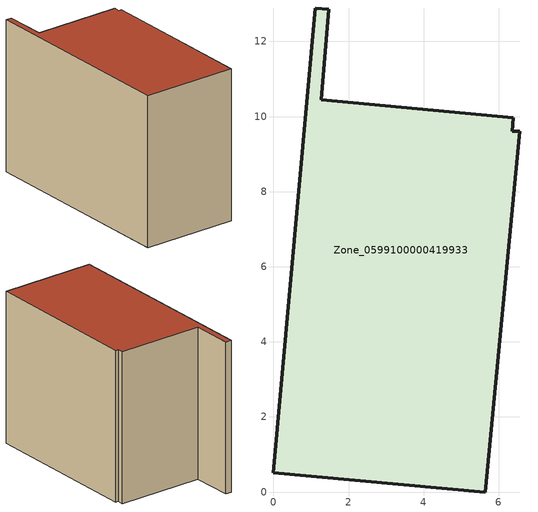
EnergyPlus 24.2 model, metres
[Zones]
Zone_0599100000419933
 floor ground (C_G): 5.64,0 0,0.51 1.12,12.89 1.48,12.86 1.27,10.45 6.39,9.97 6.36,9.61 6.55,9.6 z0
 wall outside (C_F): 1.27,10.45 1.48,12.86 1.12,12.89 0,0.51 5.64,0 6.55,9.6 6.36,9.61 6.39,9.97 1.27,10.45 z0:8.99
 roof outside (C_R): 5.64,0 6.55,9.6 6.36,9.61 6.39,9.97 1.27,10.45 1.48,12.86 1.12,12.89 0,0.51 z8.99
[BUILDING]
Pand.0599100000419933: North Axis=0; Terrain=City; Loads Convergence Tolerance Value=0.04; Temperature Convergence Tolerance Value=0.4; Solar Distribution=FullExterior; Maximum Number of Warmup Days=25; Minimum Number of Warmup Days=1
[Site:Location]
Rotterdam.The.Hague.AP_ZH_NLD Design_Conditions: Latitude=51.96; Longitude=4.45; Time Zone=1; Elevation=-4.5
[SITE:GROUNDTEMPERATURE:BUILDINGSURFACE]
18, 18, 18, 18, 18, 18, 18, 18, 18, 18, 18, 18
[MATERIAL] Thermal Absorptance=0.9; Solar Absorptance=0.7; Visible Absorptance=0.7
Name | Roughness | Thickness | Conductivity | Density | Specific Heat
G.TC.1992-2005 | MediumSmooth | 0.15 | 0.06 | 540 | 1210
F.TC.1992-2005 | Rough | 0.3 | 0.12 | 1920 | 840
R.TC.1992-2005 | MediumRough | 0.2 | 0.08 | 1500 | 1000
[CONSTRUCTION]
C_G: G.TC.1992-2005
C_F: F.TC.1992-2005
C_R: R.TC.1992-2005
[ZONE]
Zone_0599100000419933: Type=1; Multiplier=1; Ceiling Height=Autocalculate; Volume=Autocalculate; Floor Area=autocalculate; Part of Total Floor Area=Yes
[ZONEINFILTRATION:DESIGNFLOWRATE]
Infil_Zone_0599100000419933: Zone or ZoneList or Space or SpaceList=Zone_0599100000419933; Schedule=AlwaysOn; Design Flow Rate Calculation Method=Flow/Area; Flow Rate per Floor Area=0.0015; Constant Term Coefficient=1; Temperature Term Coefficient=0; Velocity Term Coefficient=0; Velocity Squared Term Coefficient=0
[HVACTEMPLATE:ZONE:IDEALLOADSAIRSYSTEM]
Zone_0599100000419933: Maximum Heating Supply Air Temperature=50; Minimum Cooling Supply Air Temperature=13; Maximum Heating Supply Air Humidity Ratio=0.0156; Minimum Cooling Supply Air Humidity Ratio=0.0077; Heating Limit=NoLimit; Cooling Limit=NoLimit; Dehumidification Control Type=ConstantSensibleHeatRatio; Cooling Sensible Heat Ratio=0.7; Dehumidification Setpoint=60; Humidification Control Type=None; Humidification Setpoint=30; Outdoor Air Method=None; Outdoor Air Flow Rate per Person=0.00944; Outdoor Air Flow Rate per Zone Floor Area=0; Outdoor Air Flow Rate per Zone=0; Demand Controlled Ventilation Type=None; Outdoor Air Economizer Type=NoEconomizer; Heat Recovery Type=None; Sensible Heat Recovery Effectiveness=0.7; Latent Heat Recovery Effectiveness=0.65
[ZONECONTROL:THERMOSTAT]
ThermostatControl_Zone_0599100000419933: Zone or ZoneList=Zone_0599100000419933; Control Type Schedule=DualSetpointControlType; Control 1=Thermostat_Zone_0599100000419933; Temperature Difference Between Cutout And Setpoint=0
[THERMOSTATSETPOINT:DUALSETPOINT]
Thermostat_Zone_0599100000419933: Heating Setpoint Temperature Schedule=HeatingSetpoint_Zone_0599100000419933; Cooling Setpoint Temperature Schedule=CoolingSetpoint_Zone_0599100000419933
[SCHEDULE:COMPACT]
HeatingSetpoint_Zone_0599100000419933: Through: 12/31, For: AllDays, Until: 24:00, 21
CoolingSetpoint_Zone_0599100000419933: Through: 12/31, For: AllDays, Until: 24:00, 24
DualSetpointControlType: Through: 12/31, For: AllDays, Until: 24:00, 4
AlwaysOn: Through: 12/31, For: AllDays, Until: 24:00, 1
